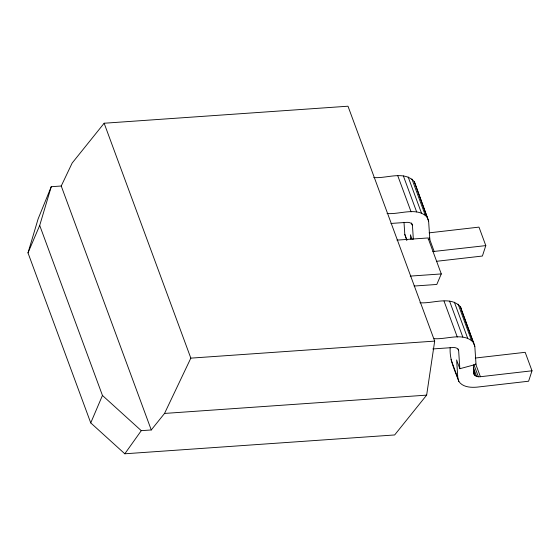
<?xml version="1.0" encoding="UTF-8"?>
<svg xmlns="http://www.w3.org/2000/svg" width="560" height="560" viewBox="0 0 560 560"><rect width="100%" height="100%" fill="white"/><g stroke="black" fill="none" stroke-linecap="round" stroke-linejoin="round"><path stroke-width="0.84" d="M51.247 186.704L38.122 218.89L28 252.875L90.741 422.898L124.81 453.789L394.653 434.952L426.65 395.129L434.679 341.11L347.991 106.211L104.146 123.235L72.149 163.058L61.236 186.011L151.263 429.961L141.274 430.661L102.452 395.451L39.704 225.428L51.247 186.704L61.236 186.011M429.093 232.855L478.982 227.122L485.8 245.609L482.405 256.032L436.821 261.268M475.293 358.043L525.182 352.31L532 370.797L528.605 381.22L476.994 387.142C470.652 387.667 462.973 387.226 458.913 381.584C454.888 370.489 449.267 359.66 450.198 347.501M28 252.875L39.704 225.428M90.741 422.898L102.452 395.451M396.956 240.121L428.008 237.958L441.287 273.938L436.8 284.459L414.127 286.041M151.263 429.961L164.542 413.434L190.834 358.134L104.146 123.235M124.81 453.789L141.274 430.661M428.204 239.61L429.821 239.169L428.617 221.102L414.344 181.748C404.355 170.219 386.477 178.78 373.765 177.534M458.913 381.584L457.821 378.035L456.617 359.961L459.844 368.711L476.021 364.357L474.817 346.29L460.544 306.936C450.555 295.407 432.67 303.968 419.965 302.722M432.852 251.573L485.8 245.609M473.473 372.456C473.76 375.942 477.372 377.251 480.389 376.719L532 370.797M387.044 213.514C399.749 214.76 417.634 206.199 427.623 217.721M390.95 223.454L406.595 222.362C408.842 222.201 412.062 222.768 412.44 225.449L413.357 239.218M410.235 276.101L441.287 273.938M434.098 338.646C446.551 339.787 464.079 331.555 473.823 342.909M190.834 358.134L434.679 341.11M432.796 348.95L452.795 347.55C455.042 347.389 458.262 347.956 458.64 350.637L459.844 368.711M164.542 413.434L426.65 395.129M428.617 221.102L414.344 181.748M461.839 311.129L474.817 346.29M411.908 178.983L425.187 214.963M458.108 304.171L471.38 340.151M408.17 177.009L421.449 212.989M454.37 302.197L467.649 338.177M429.233 237.58L429.821 239.169M429.149 237.874L434.189 251.531M475.643 363.86L480.389 376.719M473.935 364.721L478.387 376.775M403.375 175.945L416.647 211.925M449.568 301.133L462.847 337.113M473.375 367.626L476.637 376.467M473.48 370.993L475.265 375.816M473.403 372.078L474.362 374.864M397.81 175.854L411.089 211.834M444.01 301.049L457.282 337.022M411.537 222.999L412.44 225.449M458.038 349.006L458.64 350.637M412.181 239.547L410.417 234.773L410.704 239.078M403.998 222.313L404.803 234.36L406.875 239.988M451.003 359.548L457.821 378.035M406.784 240.324L404.803 234.36M460.544 306.936L461.538 310.31M473.424 365.078L473.998 373.681"/></g></svg>
